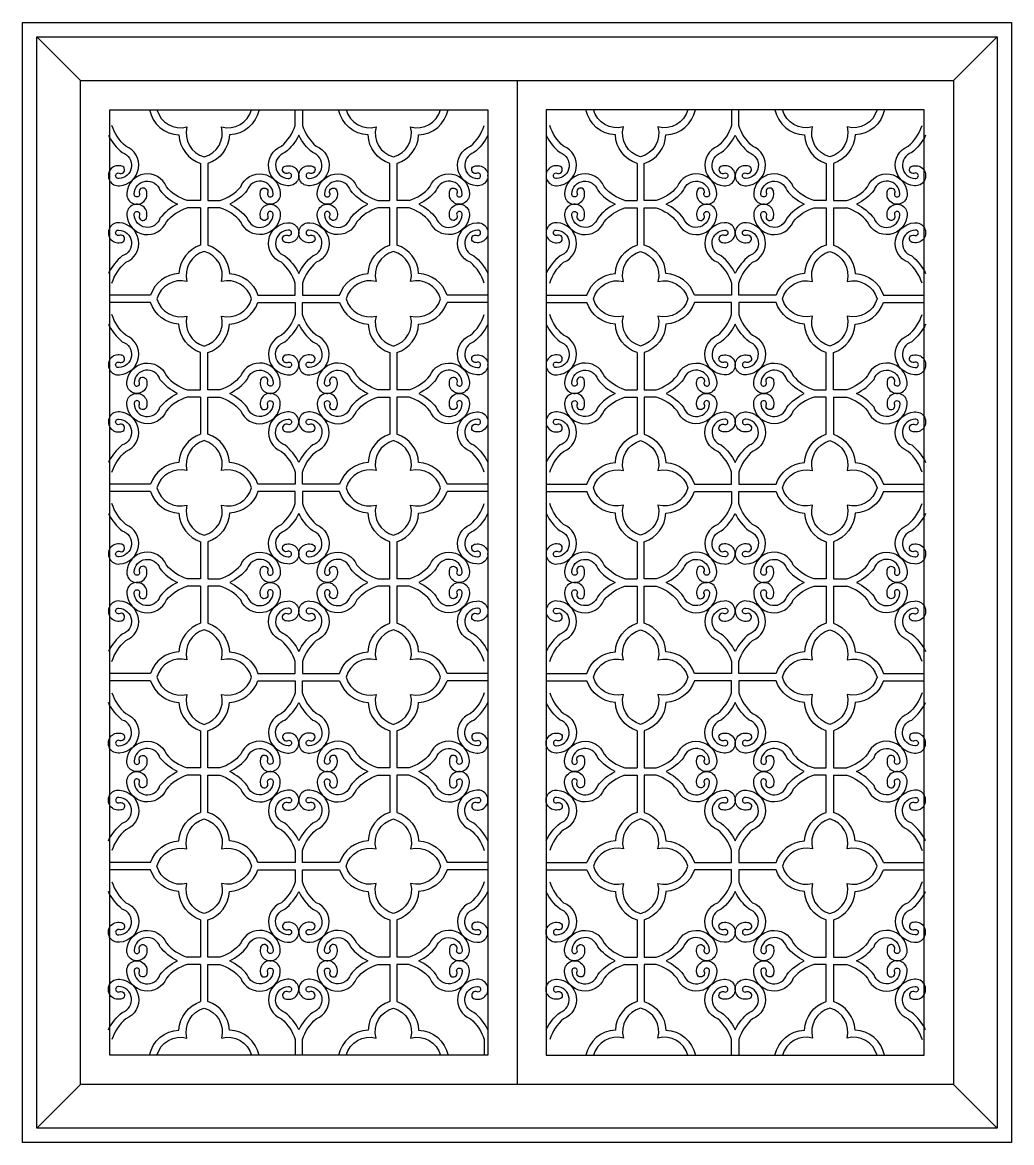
# Model space of a CAD drawing. Header units: metres. Extents: x 3237 to 4597, y 5155 to 6695.
import ezdxf

# ---------------------------------------------------------------- set-up
doc = ezdxf.new("R2010")
doc.units = ezdxf.units.M
for name, color, linetype in [('3', 3, 'Continuous'), ('4', 4, 'Continuous'), ('7', 7, 'Continuous')]:
    doc.layers.add(name, color=color, linetype=linetype)

# ---------------------------------------------------------------- blocks, each defined once
blk = doc.blocks.new('窗-028')
at = {"layer": '3'}
for p, q in [((495, 1326.09), (495, 1275)), ((825, 1326.09), (825, 1275)), ((225, 1265), (206.66, 1265)), ((225, 1265), (225, 1213.91)), ((511.52, 1275), (495, 1275)), ((495, 1265), (495, 1213.91)), ((511.52, 1265), (495, 1265)), ((808.48, 1275), (825, 1275)), ((808.48, 1265), (825, 1265)), ((825, 1265), (825, 1213.91)), ((1095, 1265), (1095, 1213.91)), ((1095, 1265), (1113.34, 1265)), ((156.09, 1145), (100, 1145)), ((620, 1145), (563.91, 1145)), ((700, 1145), (756.09, 1145)), ((1163.91, 1145), (1220, 1145)), ((620, 1135), (563.91, 1135)), ((700, 1135), (756.09, 1135)), ((495, 1066.09), (495, 1015)), ((825, 1066.09), (825, 1015)), ((225, 1005), (206.66, 1005)), ((225, 1005), (225, 953.91)), ((511.52, 1015), (495, 1015)), ((511.52, 1005), (495, 1005)), ((495, 1005), (495, 953.91)), ((808.48, 1015), (825, 1015)), ((808.48, 1005), (825, 1005)), ((825, 1005), (825, 953.91)), ((1095, 1005), (1113.34, 1005)), ((1095, 1005), (1095, 953.91)), ((156.09, 885), (100, 885)), ((620, 885), (563.91, 885)), ((700, 885), (756.09, 885)), ((1163.91, 885), (1220, 885)), ((156.09, 875), (100, 875)), ((620, 875), (563.91, 875)), ((700, 875), (756.09, 875)), ((1163.91, 875), (1220, 875)), ((225, 806.09), (225, 755)), ((495, 806.09), (495, 755)), ((825, 806.09), (825, 755)), ((1095, 806.09), (1095, 755)), ((225, 755), (206.66, 755)), ((511.52, 755), (495, 755)), ((808.48, 755), (825, 755)), ((1095, 755), (1113.34, 755)), ((225, 745), (206.66, 745)), ((225, 745), (225, 693.91)), ((511.52, 745), (495, 745)), ((495, 745), (495, 693.91)), ((808.48, 745), (825, 745)), ((825, 745), (825, 693.91)), ((1095, 745), (1095, 693.91)), ((1095, 745), (1113.34, 745)), ((156.09, 625), (100, 625)), ((620, 625), (563.91, 625)), ((700, 625), (756.09, 625)), ((1163.91, 625), (1220, 625)), ((156.09, 615), (100, 615)), ((620, 615), (563.91, 615)), ((700, 615), (756.09, 615)), ((1163.91, 615), (1220, 615)), ((225, 546.09), (225, 495)), ((495, 546.09), (495, 495)), ((825, 546.09), (825, 495)), ((1095, 546.09), (1095, 495)), ((225, 495), (206.66, 495)), ((511.52, 495), (495, 495)), ((808.48, 495), (825, 495)), ((1095, 495), (1113.34, 495)), ((225, 485), (206.66, 485)), ((225, 485), (225, 433.91)), ((495, 485), (495, 433.91)), ((511.52, 485), (495, 485)), ((808.48, 485), (825, 485)), ((825, 485), (825, 433.91)), ((1095, 485), (1095, 433.91)), ((1095, 485), (1113.34, 485)), ((156.09, 365), (100, 365)), ((156.09, 355), (100, 355)), ((620, 365), (563.91, 365)), ((620, 355), (563.91, 355)), ((700, 365), (756.09, 365)), ((700, 355), (756.09, 355)), ((1163.91, 365), (1220, 365)), ((1163.91, 355), (1220, 355)), ((225, 286.09), (225, 235)), ((495, 286.09), (495, 235)), ((825, 286.09), (825, 235)), ((1095, 286.09), (1095, 235)), ((225, 235), (206.66, 235)), ((511.52, 235), (495, 235)), ((808.48, 235), (825, 235)), ((1095, 235), (1113.34, 235)), ((225, 225), (206.66, 225)), ((225, 225), (225, 173.91)), ((495, 225), (495, 173.91)), ((511.52, 225), (495, 225)), ((808.48, 225), (825, 225)), ((825, 225), (825, 173.91)), ((1095, 225), (1113.34, 225)), ((1095, 225), (1095, 173.91)), ((615, 121.52), (615, 100))]:
    blk.add_line(p, q, dxfattribs=at)
blk.add_lwpolyline([(0, 1500), (1320, 1500), (1320, 0), (0, 0)], close=True, dxfattribs=at)
blk.add_lwpolyline([(0, 1500), (1320, 1500), (1320, 0), (0, 0)], close=True, dxfattribs=at)
for points in [[(154.71, 1400, 0.34), (195.24, 1365.24, 0.31), (225, 1326.09), (225, 1275), (206.66, 1275, -0.14), (178.01, 1293.96, 0.8), (123.65, 1285.36, 1.19), (150.86, 1286.95, 1.31), (141.12, 1284.68, -1.22), (133.62, 1284.44, -0.84), (169.11, 1289.15, 0.11), (193.14, 1270, 0.11), (169.11, 1250.85, -0.84), (133.62, 1255.56, -1.22), (141.12, 1255.32, 1.31), (150.86, 1253.05, 1.19), (123.65, 1254.64, 0.8), (178.01, 1246.04, -0.14), (206.66, 1265)], [(165, 1400, 0.41), (206.24, 1376.24, 0.41), (230, 1335, 0.41), (253.76, 1376.24, 0.41), (295, 1400)], [(305.29, 1400, -0.34), (264.76, 1365.24, -0.31), (235, 1326.09), (235, 1275), (251.52, 1275, 0.14), (280.16, 1293.96, -0.8), (334.52, 1285.36, -1.19), (307.32, 1286.95, -1.31), (317.06, 1284.68, 1.22), (324.55, 1284.44, 0.84), (289.06, 1289.15, -0.11), (265.03, 1270, -0.11), (289.06, 1250.85, 0.84), (324.55, 1255.56, 1.22), (317.06, 1255.32, -1.31), (307.32, 1253.05, -1.19), (334.52, 1254.64, -0.8), (280.16, 1246.04, 0.15), (251.52, 1265), (235, 1265), (235, 1213.91, -0.31), (264.76, 1174.76, -0.31), (303.91, 1145), (355, 1145), (355, 1161.52, 0.14), (336.04, 1190.16, -0.8), (344.64, 1244.52, -1.19), (343.05, 1217.32, -1.31), (345.32, 1227.06, 1.22), (345.56, 1234.55, 0.84), (340.85, 1199.06, -0.11), (360, 1175.03, -0.11), (379.15, 1199.06, 0.84), (374.44, 1234.55, 1.22), (374.68, 1227.06, -1.31), (376.95, 1217.32, -1.19), (375.36, 1244.52, -0.8), (383.96, 1190.16, 0.14), (365, 1161.52), (365, 1145), (416.09, 1145, -0.31), (455.24, 1174.76, -0.31), (485, 1213.91), (485, 1265), (468.48, 1265, 0.14), (439.84, 1246.04, -0.8), (385.48, 1254.64, -1.19), (412.68, 1253.05, -1.31), (402.94, 1255.32, 1.22), (395.45, 1255.56, 0.84), (430.94, 1250.85, -0.11), (454.97, 1270, -0.11), (430.94, 1289.15, 0.84), (395.45, 1284.44, 1.22), (402.94, 1284.68, -1.31), (412.68, 1286.95, -1.19), (385.48, 1285.36, -0.8), (439.84, 1293.96, 0.14), (468.48, 1275), (485, 1275), (485, 1326.09, -0.31), (455.24, 1365.24, -0.34), (414.71, 1400)], [(365, 1400), (365, 1378.48, 0.14), (383.96, 1349.84, -0.8), (375.36, 1295.48, -1.19), (376.95, 1322.68, -1.31), (374.68, 1312.94, 1.22), (374.44, 1305.45, 0.84), (379.15, 1340.94, -0.11), (360, 1364.97, -0.11), (340.85, 1340.94, 0.84), (345.56, 1305.45, 1.22), (345.32, 1312.94, -1.31), (343.05, 1322.68, -1.19), (344.64, 1295.48, -0.8), (336.04, 1349.84, 0.14), (355, 1378.48), (355, 1400)], [(425, 1400, 0.41), (466.24, 1376.24, 0.41), (490, 1335, 0.41), (513.76, 1376.24, 0.41), (555, 1400)], [(495, 1326.09, 0.31), (524.76, 1365.24, 0.34), (565.29, 1400)], [(825, 1326.09, -0.31), (795.24, 1365.24, -0.34), (754.71, 1400)], [(895, 1400, -0.41), (853.76, 1376.24, -0.41), (830, 1335, -0.41), (806.24, 1376.24, -0.41), (765, 1400)], [(1014.71, 1400, 0.34), (1055.24, 1365.24, 0.31), (1085, 1326.09), (1085, 1275), (1068.48, 1275, -0.14), (1039.84, 1293.96, 0.8), (985.48, 1285.36, 1.19), (1012.68, 1286.95, 1.31), (1002.94, 1284.68, -1.22), (995.45, 1284.44, -0.84), (1030.94, 1289.15, 0.11), (1054.97, 1270, 0.11), (1030.94, 1250.85, -0.84), (995.45, 1255.56, -1.22), (1002.94, 1255.32, 1.31), (1012.68, 1253.05, 1.19), (985.48, 1254.64, 0.8), (1039.84, 1246.04, -0.15), (1068.48, 1265), (1085, 1265), (1085, 1213.91, 0.31), (1055.24, 1174.76, 0.31), (1016.09, 1145), (965, 1145), (965, 1161.52, -0.14), (983.96, 1190.16, 0.8), (975.36, 1244.52, 1.19), (976.95, 1217.32, 1.31), (974.68, 1227.06, -1.22), (974.44, 1234.55, -0.84), (979.15, 1199.06, 0.11), (960, 1175.03, 0.11), (940.85, 1199.06, -0.84), (945.56, 1234.55, -1.22), (945.32, 1227.06, 1.31), (943.05, 1217.32, 1.19), (944.64, 1244.52, 0.8), (936.04, 1190.16, -0.14), (955, 1161.52), (955, 1145), (903.91, 1145, 0.31), (864.76, 1174.76, 0.31), (835, 1213.91), (835, 1265), (851.52, 1265, -0.14), (880.16, 1246.04, 0.8), (934.52, 1254.64, 1.19), (907.32, 1253.05, 1.31), (917.06, 1255.32, -1.22), (924.55, 1255.56, -0.84), (889.06, 1250.85, 0.11), (865.03, 1270, 0.11), (889.06, 1289.15, -0.84), (924.55, 1284.44, -1.22), (917.06, 1284.68, 1.31), (907.32, 1286.95, 1.19), (934.52, 1285.36, 0.8), (880.16, 1293.96, -0.14), (851.52, 1275), (835, 1275), (835, 1326.09, 0.31), (864.76, 1365.24, 0.34), (905.29, 1400)], [(955, 1400), (955, 1378.48, -0.14), (936.04, 1349.84, 0.8), (944.64, 1295.48, 1.19), (943.05, 1322.68, 1.31), (945.32, 1312.94, -1.22), (945.56, 1305.45, -0.84), (940.85, 1340.94, 0.11), (960, 1364.97, 0.11), (979.15, 1340.94, -0.84), (974.44, 1305.45, -1.22), (974.68, 1312.94, 1.31), (976.95, 1322.68, 1.19), (975.36, 1295.48, 0.8), (983.96, 1349.84, -0.14), (965, 1378.48), (965, 1400)], [(1155, 1400, -0.41), (1113.76, 1376.24, -0.41), (1090, 1335, -0.41), (1066.24, 1376.24, -0.41), (1025, 1400)], [(1165.29, 1400, -0.34), (1124.76, 1365.24, -0.31), (1095, 1326.09), (1095, 1275), (1113.34, 1275, 0.14), (1141.99, 1293.96, -0.8), (1196.35, 1285.36, -1.19), (1169.14, 1286.95, -1.31), (1178.88, 1284.68, 1.22), (1186.38, 1284.44, 0.84), (1150.89, 1289.15, -0.11), (1126.86, 1270, -0.11), (1150.89, 1250.85, 0.84), (1186.38, 1255.56, 1.22), (1178.88, 1255.32, -1.31), (1169.14, 1253.05, -1.19), (1196.35, 1254.64, -0.8), (1141.99, 1246.04, 0.14), (1113.34, 1265)], [(98.17, 1364.97, 0.11), (117.33, 1340.94, -0.84), (112.62, 1305.45, -1.22), (112.86, 1312.94, 1.31), (115.13, 1322.68, 1.19), (113.53, 1295.48, 0.8), (122.13, 1349.84, -0.14), (103.17, 1378.48)], [(620, 1364.97, -0.11), (600.85, 1340.94, 0.84), (605.56, 1305.45, 1.22), (605.32, 1312.94, -1.31), (603.05, 1322.68, -1.19), (604.64, 1295.48, -0.8), (596.04, 1349.84, 0.14), (615, 1378.48)], [(700, 1364.97, 0.11), (719.15, 1340.94, -0.84), (714.44, 1305.45, -1.22), (714.68, 1312.94, 1.31), (716.95, 1322.68, 1.19), (715.36, 1295.48, 0.8), (723.96, 1349.84, -0.14), (705, 1378.48)], [(1221.83, 1364.97, -0.11), (1202.67, 1340.94, 0.84), (1207.38, 1305.45, 1.22), (1207.14, 1312.94, -1.31), (1204.87, 1322.68, -1.19), (1206.47, 1295.48, -0.8), (1197.87, 1349.84, 0.14), (1216.83, 1378.48)], [(511.52, 1275, 0.14), (540.16, 1293.96, -0.8), (594.52, 1285.36, -1.19), (567.32, 1286.95, -1.31), (577.06, 1284.68, 1.22), (584.55, 1284.44, 0.84), (549.06, 1289.15, -0.11), (525.03, 1270, -0.11), (549.06, 1250.85, 0.84), (584.55, 1255.56, 1.22), (577.06, 1255.32, -1.31), (567.32, 1253.05, -1.19), (594.52, 1254.64, -0.8), (540.16, 1246.04, 0.14), (511.52, 1265, 0.14)], [(620, 1308.65, -0.02), (620, 1309.79)], [(808.48, 1275, -0.14), (779.84, 1293.96, 0.8), (725.48, 1285.36, 1.19), (752.68, 1286.95, 1.31), (742.94, 1284.68, -1.22), (735.45, 1284.44, -0.84), (770.94, 1289.15, 0.11), (794.97, 1270, 0.11), (770.94, 1250.85, -0.84), (735.45, 1255.56, -1.22), (742.94, 1255.32, 1.31), (752.68, 1253.05, 1.19), (725.48, 1254.64, 0.8), (779.84, 1246.04, -0.14), (808.48, 1265, -0.14)], [(103.17, 1161.52, -0.14), (122.13, 1190.16, 0.8), (113.53, 1244.52, 1.19), (115.13, 1217.32, 1.31), (112.86, 1227.06, -1.22), (112.62, 1234.55, -0.84), (117.33, 1199.06, 0.11), (98.17, 1175.03)], [(615, 1161.52, 0.14), (596.04, 1190.16, -0.8), (604.64, 1244.52, -1.19), (603.05, 1217.32, -1.31), (605.32, 1227.06, 1.22), (605.56, 1234.55, 0.84), (600.85, 1199.06, -0.11), (620, 1175.03)], [(705, 1161.52, -0.14), (723.96, 1190.16, 0.8), (715.36, 1244.52, 1.19), (716.95, 1217.32, 1.31), (714.68, 1227.06, -1.22), (714.44, 1234.55, -0.84), (719.15, 1199.06, 0.11), (700, 1175.03)], [(1216.83, 1161.52, 0.14), (1197.87, 1190.16, -0.8), (1206.47, 1244.52, -1.19), (1204.87, 1217.32, -1.31), (1207.14, 1227.06, 1.22), (1207.38, 1234.55, 0.84), (1202.67, 1199.06, -0.11), (1221.83, 1175.03)], [(225, 1213.91, 0.31), (195.24, 1174.76, 0.31), (156.09, 1145, 0.31)], [(563.91, 1145, 0.31), (524.76, 1174.76, 0.31), (495, 1213.91, 0.31)], [(756.09, 1145, -0.31), (795.24, 1174.76, -0.31), (825, 1213.91, -0.31)], [(1095, 1213.91, -0.31), (1124.76, 1174.76, -0.31), (1163.91, 1145, -0.31)], [(206.66, 1005, 0.14), (178.01, 986.04, -0.8), (123.65, 994.64, -1.19), (150.86, 993.05, -1.31), (141.12, 995.32, 1.22), (133.62, 995.56, 0.84), (169.11, 990.85, -0.11), (193.14, 1010, -0.11), (169.11, 1029.15, 0.84), (133.62, 1024.44, 1.22), (141.12, 1024.68, -1.31), (150.86, 1026.95, -1.19), (123.65, 1025.36, -0.8), (178.01, 1033.96, 0.14), (206.66, 1015), (225, 1015), (225, 1066.09, -0.31), (195.24, 1105.24, -0.31), (156.09, 1135), (100, 1135)], [(495, 1066.09, 0.31), (524.76, 1105.24, 0.31), (563.91, 1135, 0.31)], [(825, 1066.09, -0.31), (795.24, 1105.24, -0.31), (756.09, 1135, -0.31)], [(1113.34, 1005, -0.14), (1141.99, 986.04, 0.8), (1196.35, 994.64, 1.19), (1169.14, 993.05, 1.31), (1178.88, 995.32, -1.22), (1186.38, 995.56, -0.84), (1150.89, 990.85, 0.11), (1126.86, 1010, 0.11), (1150.89, 1029.15, -0.84), (1186.38, 1024.44, -1.22), (1178.88, 1024.68, 1.31), (1169.14, 1026.95, 1.19), (1196.35, 1025.36, 0.8), (1141.99, 1033.96, -0.14), (1113.34, 1015), (1095, 1015), (1095, 1066.09, 0.31), (1124.76, 1105.24, 0.31), (1163.91, 1135), (1220, 1135)], [(98.17, 1104.97, 0.11), (117.33, 1080.94, -0.84), (112.62, 1045.45, -1.22), (112.86, 1052.94, 1.31), (115.13, 1062.68, 1.19), (113.53, 1035.48, 0.8), (122.13, 1089.84, -0.14), (103.17, 1118.48)], [(620, 1104.97, -0.11), (600.85, 1080.94, 0.84), (605.56, 1045.45, 1.22), (605.32, 1052.94, -1.31), (603.05, 1062.68, -1.19), (604.64, 1035.48, -0.8), (596.04, 1089.84, 0.14), (615, 1118.48)], [(700, 1104.97, 0.11), (719.15, 1080.94, -0.84), (714.44, 1045.45, -1.22), (714.68, 1052.94, 1.31), (716.95, 1062.68, 1.19), (715.36, 1035.48, 0.8), (723.96, 1089.84, -0.14), (705, 1118.48)], [(1221.83, 1104.97, -0.11), (1202.67, 1080.94, 0.84), (1207.38, 1045.45, 1.22), (1207.14, 1052.94, -1.31), (1204.87, 1062.68, -1.19), (1206.47, 1035.48, -0.8), (1197.87, 1089.84, 0.14), (1216.83, 1118.48)], [(511.52, 1015, 0.14), (540.16, 1033.96, -0.8), (594.52, 1025.36, -1.19), (567.32, 1026.95, -1.31), (577.06, 1024.68, 1.22), (584.55, 1024.44, 0.84), (549.06, 1029.15, -0.11), (525.03, 1010, -0.11), (549.06, 990.85, 0.84), (584.55, 995.56, 1.22), (577.06, 995.32, -1.31), (567.32, 993.05, -1.19), (594.52, 994.64, -0.8), (540.16, 986.04, 0.14), (511.52, 1005, 0.14)], [(620, 1048.65, -0.02), (620, 1049.79)], [(808.48, 1015, -0.14), (779.84, 1033.96, 0.8), (725.48, 1025.36, 1.19), (752.68, 1026.95, 1.31), (742.94, 1024.68, -1.22), (735.45, 1024.44, -0.84), (770.94, 1029.15, 0.11), (794.97, 1010, 0.11), (770.94, 990.85, -0.84), (735.45, 995.56, -1.22), (742.94, 995.32, 1.31), (752.68, 993.05, 1.19), (725.48, 994.64, 0.8), (779.84, 986.04, -0.14), (808.48, 1005, -0.14)], [(103.17, 901.52, -0.14), (122.13, 930.16, 0.8), (113.53, 984.52, 1.19), (115.13, 957.32, 1.31), (112.86, 967.06, -1.22), (112.62, 974.55, -0.84), (117.33, 939.06, 0.11), (98.17, 915.03)], [(615, 901.52, 0.14), (596.04, 930.16, -0.8), (604.64, 984.52, -1.19), (603.05, 957.32, -1.31), (605.32, 967.06, 1.22), (605.56, 974.55, 0.84), (600.85, 939.06, -0.11), (620, 915.03)], [(705, 901.52, -0.14), (723.96, 930.16, 0.8), (715.36, 984.52, 1.19), (716.95, 957.32, 1.31), (714.68, 967.06, -1.22), (714.44, 974.55, -0.84), (719.15, 939.06, 0.11), (700, 915.03)], [(1216.83, 901.52, 0.14), (1197.87, 930.16, -0.8), (1206.47, 984.52, -1.19), (1204.87, 957.32, -1.31), (1207.14, 967.06, 1.22), (1207.38, 974.55, 0.84), (1202.67, 939.06, -0.11), (1221.83, 915.03)], [(225, 953.91, 0.31), (195.24, 914.76, 0.31), (156.09, 885)], [(563.91, 885, 0.31), (524.76, 914.76, 0.31), (495, 953.91)], [(756.09, 885, -0.31), (795.24, 914.76, -0.31), (825, 953.91)], [(1095, 953.91, -0.31), (1124.76, 914.76, -0.31), (1163.91, 885)], [(156.09, 875, 0.31), (195.24, 845.24, 0.31), (225, 806.09, 0.31)], [(495, 806.09, 0.31), (524.76, 845.24, 0.31), (563.91, 875)], [(825, 806.09, -0.31), (795.24, 845.24, -0.31), (756.09, 875)], [(1163.91, 875, -0.31), (1124.76, 845.24, -0.31), (1095, 806.09, -0.31)], [(98.17, 844.97, 0.11), (117.33, 820.94, -0.84), (112.62, 785.45, -1.22), (112.86, 792.94, 1.31), (115.13, 802.68, 1.19), (113.53, 775.48, 0.8), (122.13, 829.84, -0.14), (103.17, 858.48)], [(620, 844.97, -0.11), (600.85, 820.94, 0.84), (605.56, 785.45, 1.22), (605.32, 792.94, -1.31), (603.05, 802.68, -1.19), (604.64, 775.48, -0.8), (596.04, 829.84, 0.14), (615, 858.48)], [(700, 844.97, 0.11), (719.15, 820.94, -0.84), (714.44, 785.45, -1.22), (714.68, 792.94, 1.31), (716.95, 802.68, 1.19), (715.36, 775.48, 0.8), (723.96, 829.84, -0.14), (705, 858.48)], [(1221.83, 844.97, -0.11), (1202.67, 820.94, 0.84), (1207.38, 785.45, 1.22), (1207.14, 792.94, -1.31), (1204.87, 802.68, -1.19), (1206.47, 775.48, -0.8), (1197.87, 829.84, 0.14), (1216.83, 858.48)], [(206.66, 755, -0.14), (178.01, 773.96, 0.8), (123.65, 765.36, 1.19), (150.86, 766.95, 1.31), (141.12, 764.68, -1.22), (133.62, 764.44, -0.84), (169.11, 769.15, 0.11), (193.14, 750, 0.11), (169.11, 730.85, -0.84), (133.62, 735.56, -1.22), (141.12, 735.32, 1.31), (150.86, 733.05, 1.19), (123.65, 734.64, 0.8), (178.01, 726.04, -0.14), (206.66, 745, -0.14)], [(511.52, 755, 0.14), (540.16, 773.96, -0.8), (594.52, 765.36, -1.19), (567.32, 766.95, -1.31), (577.06, 764.68, 1.22), (584.55, 764.44, 0.84), (549.06, 769.15, -0.11), (525.03, 750, -0.11), (549.06, 730.85, 0.84), (584.55, 735.56, 1.22), (577.06, 735.32, -1.31), (567.32, 733.05, -1.19), (594.52, 734.64, -0.8), (540.16, 726.04, 0.14), (511.52, 745, 0.14)], [(620, 788.65, -0.02), (620, 789.79)], [(808.48, 755, -0.14), (779.84, 773.96, 0.8), (725.48, 765.36, 1.19), (752.68, 766.95, 1.31), (742.94, 764.68, -1.22), (735.45, 764.44, -0.84), (770.94, 769.15, 0.11), (794.97, 750, 0.11), (770.94, 730.85, -0.84), (735.45, 735.56, -1.22), (742.94, 735.32, 1.31), (752.68, 733.05, 1.19), (725.48, 734.64, 0.8), (779.84, 726.04, -0.14), (808.48, 745, -0.14)], [(1113.34, 755, 0.14), (1141.99, 773.96, -0.8), (1196.35, 765.36, -1.19), (1169.14, 766.95, -1.31), (1178.88, 764.68, 1.22), (1186.38, 764.44, 0.84), (1150.89, 769.15, -0.11), (1126.86, 750, -0.11), (1150.89, 730.85, 0.84), (1186.38, 735.56, 1.22), (1178.88, 735.32, -1.31), (1169.14, 733.05, -1.19), (1196.35, 734.64, -0.8), (1141.99, 726.04, 0.14), (1113.34, 745, 0.14)], [(103.17, 641.52, -0.14), (122.13, 670.16, 0.8), (113.53, 724.52, 1.19), (115.13, 697.32, 1.31), (112.86, 707.06, -1.22), (112.62, 714.55, -0.84), (117.33, 679.06, 0.11), (98.17, 655.03)], [(615, 641.52, 0.14), (596.04, 670.16, -0.8), (604.64, 724.52, -1.19), (603.05, 697.32, -1.31), (605.32, 707.06, 1.22), (605.56, 714.55, 0.84), (600.85, 679.06, -0.11), (620, 655.03)], [(705, 641.52, -0.14), (723.96, 670.16, 0.8), (715.36, 724.52, 1.19), (716.95, 697.32, 1.31), (714.68, 707.06, -1.22), (714.44, 714.55, -0.84), (719.15, 679.06, 0.11), (700, 655.03)], [(1216.83, 641.52, 0.14), (1197.87, 670.16, -0.8), (1206.47, 724.52, -1.19), (1204.87, 697.32, -1.31), (1207.14, 707.06, 1.22), (1207.38, 714.55, 0.84), (1202.67, 679.06, -0.11), (1221.83, 655.03)], [(225, 693.91, 0.31), (195.24, 654.76, 0.31), (156.09, 625)], [(563.91, 625, 0.31), (524.76, 654.76, 0.31), (495, 693.91)], [(756.09, 625, -0.31), (795.24, 654.76, -0.31), (825, 693.91)], [(1095, 693.91, -0.31), (1124.76, 654.76, -0.31), (1163.91, 625)], [(156.09, 615, 0.31), (195.24, 585.24, 0.31), (225, 546.09)], [(495, 546.09, 0.31), (524.76, 585.24, 0.31), (563.91, 615, 0.31)], [(825, 546.09, -0.31), (795.24, 585.24, -0.31), (756.09, 615, -0.31)], [(1163.91, 615, -0.31), (1124.76, 585.24, -0.31), (1095, 546.09)], [(103.17, 598.48, 0.14), (122.13, 569.84, -0.8), (113.53, 515.48, -1.19), (115.13, 542.68, -1.31), (112.86, 532.94, 1.22), (112.62, 525.45, 0.84), (117.33, 560.94, -0.11), (98.17, 584.97)], [(615, 598.48, -0.14), (596.04, 569.84, 0.8), (604.64, 515.48, 1.19), (603.05, 542.68, 1.31), (605.32, 532.94, -1.22), (605.56, 525.45, -0.84), (600.85, 560.94, 0.11), (620, 584.97)], [(705, 598.48, 0.14), (723.96, 569.84, -0.8), (715.36, 515.48, -1.19), (716.95, 542.68, -1.31), (714.68, 532.94, 1.22), (714.44, 525.45, 0.84), (719.15, 560.94, -0.11), (700, 584.97)], [(1216.83, 598.48, -0.14), (1197.87, 569.84, 0.8), (1206.47, 515.48, 1.19), (1204.87, 542.68, 1.31), (1207.14, 532.94, -1.22), (1207.38, 525.45, -0.84), (1202.67, 560.94, 0.11), (1221.83, 584.97)], [(206.66, 485, 0.14), (178.01, 466.04, -0.8), (123.65, 474.64, -1.19), (150.86, 473.05, -1.31), (141.12, 475.32, 1.22), (133.62, 475.56, 0.84), (169.11, 470.85, -0.11), (193.14, 490, -0.11), (169.11, 509.15, 0.84), (133.62, 504.44, 1.22), (141.12, 504.68, -1.31), (150.86, 506.95, -1.19), (123.65, 505.36, -0.8), (178.01, 513.96, 0.14), (206.66, 495, 0.14)], [(511.52, 485, -0.14), (540.16, 466.04, 0.8), (594.52, 474.64, 1.19), (567.32, 473.05, 1.31), (577.06, 475.32, -1.22), (584.55, 475.56, -0.84), (549.06, 470.85, 0.11), (525.03, 490, 0.11), (549.06, 509.15, -0.84), (584.55, 504.44, -1.22), (577.06, 504.68, 1.31), (567.32, 506.95, 1.19), (594.52, 505.36, 0.8), (540.16, 513.96, -0.14), (511.52, 495, -0.14)], [(808.48, 485, 0.14), (779.84, 466.04, -0.8), (725.48, 474.64, -1.19), (752.68, 473.05, -1.31), (742.94, 475.32, 1.22), (735.45, 475.56, 0.84), (770.94, 470.85, -0.11), (794.97, 490, -0.11), (770.94, 509.15, 0.84), (735.45, 504.44, 1.22), (742.94, 504.68, -1.31), (752.68, 506.95, -1.19), (725.48, 505.36, -0.8), (779.84, 513.96, 0.14), (808.48, 495, 0.14)], [(1113.34, 485, -0.14), (1141.99, 466.04, 0.8), (1196.35, 474.64, 1.19), (1169.14, 473.05, 1.31), (1178.88, 475.32, -1.22), (1186.38, 475.56, -0.84), (1150.89, 470.85, 0.11), (1126.86, 490, 0.11), (1150.89, 509.15, -0.84), (1186.38, 504.44, -1.22), (1178.88, 504.68, 1.31), (1169.14, 506.95, 1.19), (1196.35, 505.36, 0.8), (1141.99, 513.96, -0.14), (1113.34, 495, -0.14)], [(98.17, 395.03, -0.11), (117.33, 419.06, 0.84), (112.62, 454.55, 1.22), (112.86, 447.06, -1.31), (115.13, 437.32, -1.19), (113.53, 464.52, -0.8), (122.13, 410.16, 0.14), (103.17, 381.52)], [(620, 395.03, 0.11), (600.85, 419.06, -0.84), (605.56, 454.55, -1.22), (605.32, 447.06, 1.31), (603.05, 437.32, 1.19), (604.64, 464.52, 0.8), (596.04, 410.16, -0.14), (615, 381.52)], [(700, 395.03, -0.11), (719.15, 419.06, 0.84), (714.44, 454.55, 1.22), (714.68, 447.06, -1.31), (716.95, 437.32, -1.19), (715.36, 464.52, -0.8), (723.96, 410.16, 0.14), (705, 381.52)], [(1221.83, 395.03, 0.11), (1202.67, 419.06, -0.84), (1207.38, 454.55, -1.22), (1207.14, 447.06, 1.31), (1204.87, 437.32, 1.19), (1206.47, 464.52, 0.8), (1197.87, 410.16, -0.14), (1216.83, 381.52)], [(156.09, 365, -0.31), (195.24, 394.76, -0.31), (225, 433.91, -0.31)], [(495, 433.91, -0.31), (524.76, 394.76, -0.31), (563.91, 365)], [(825, 433.91, 0.31), (795.24, 394.76, 0.31), (756.09, 365)], [(1163.91, 365, 0.31), (1124.76, 394.76, 0.31), (1095, 433.91, 0.31)], [(225, 286.09, -0.31), (195.24, 325.24, -0.31), (156.09, 355, -0.31)], [(305.29, 100, 0.34), (264.76, 134.76, 0.31), (235, 173.91), (235, 225), (251.52, 225, -0.14), (280.16, 206.04, 0.8), (334.52, 214.64, 1.19), (307.32, 213.05, 1.31), (317.06, 215.32, -1.22), (324.55, 215.56, -0.84), (289.06, 210.85, 0.11), (265.03, 230, 0.11), (289.06, 249.15, -0.84), (324.55, 244.44, -1.22), (317.06, 244.68, 1.31), (307.32, 246.95, 1.19), (334.52, 245.36, 0.8), (280.16, 253.96, -0.15), (251.52, 235), (235, 235), (235, 286.09, 0.31), (264.76, 325.24, 0.31), (303.91, 355), (355, 355), (355, 338.48, -0.14), (336.04, 309.84, 0.8), (344.64, 255.48, 1.19), (343.05, 282.68, 1.31), (345.32, 272.94, -1.22), (345.56, 265.45, -0.84), (340.85, 300.94, 0.11), (360, 324.97, 0.11), (379.15, 300.94, -0.84), (374.44, 265.45, -1.22), (374.68, 272.94, 1.31), (376.95, 282.68, 1.19), (375.36, 255.48, 0.8), (383.96, 309.84, -0.14), (365, 338.48), (365, 355), (416.09, 355, 0.31), (455.24, 325.24, 0.31), (485, 286.09), (485, 235), (468.48, 235, -0.14), (439.84, 253.96, 0.8), (385.48, 245.36, 1.19), (412.68, 246.95, 1.31), (402.94, 244.68, -1.22), (395.45, 244.44, -0.84), (430.94, 249.15, 0.11), (454.97, 230, 0.11), (430.94, 210.85, -0.84), (395.45, 215.56, -1.22), (402.94, 215.32, 1.31), (412.68, 213.05, 1.19), (385.48, 214.64, 0.8), (439.84, 206.04, -0.14), (468.48, 225), (485, 225), (485, 173.91, 0.31), (455.24, 134.76, 0.34), (414.71, 100)], [(563.91, 355, -0.31), (524.76, 325.24, -0.31), (495, 286.09)], [(756.09, 355, 0.31), (795.24, 325.24, 0.31), (825, 286.09)], [(1014.71, 100, -0.34), (1055.24, 134.76, -0.31), (1085, 173.91), (1085, 225), (1068.48, 225, 0.14), (1039.84, 206.04, -0.8), (985.48, 214.64, -1.19), (1012.68, 213.05, -1.31), (1002.94, 215.32, 1.22), (995.45, 215.56, 0.84), (1030.94, 210.85, -0.11), (1054.97, 230, -0.11), (1030.94, 249.15, 0.84), (995.45, 244.44, 1.22), (1002.94, 244.68, -1.31), (1012.68, 246.95, -1.19), (985.48, 245.36, -0.8), (1039.84, 253.96, 0.15), (1068.48, 235), (1085, 235), (1085, 286.09, -0.31), (1055.24, 325.24, -0.31), (1016.09, 355), (965, 355), (965, 338.48, 0.14), (983.96, 309.84, -0.8), (975.36, 255.48, -1.19), (976.95, 282.68, -1.31), (974.68, 272.94, 1.22), (974.44, 265.45, 0.84), (979.15, 300.94, -0.11), (960, 324.97, -0.11), (940.85, 300.94, 0.84), (945.56, 265.45, 1.22), (945.32, 272.94, -1.31), (943.05, 282.68, -1.19), (944.64, 255.48, -0.8), (936.04, 309.84, 0.14), (955, 338.48), (955, 355), (903.91, 355, -0.31), (864.76, 325.24, -0.31), (835, 286.09), (835, 235), (851.52, 235, 0.14), (880.16, 253.96, -0.8), (934.52, 245.36, -1.19), (907.32, 246.95, -1.31), (917.06, 244.68, 1.22), (924.55, 244.44, 0.84), (889.06, 249.15, -0.11), (865.03, 230, -0.11), (889.06, 210.85, 0.84), (924.55, 215.56, 1.22), (917.06, 215.32, -1.31), (907.32, 213.05, -1.19), (934.52, 214.64, -0.8), (880.16, 206.04, 0.14), (851.52, 225), (835, 225), (835, 173.91, -0.31), (864.76, 134.76, -0.34), (905.29, 100)], [(1095, 286.09, 0.31), (1124.76, 325.24, 0.31), (1163.91, 355, 0.31)], [(103.17, 338.48, 0.14), (122.13, 309.84, -0.8), (113.53, 255.48, -1.19), (115.13, 282.68, -1.31), (112.86, 272.94, 1.22), (112.62, 265.45, 0.84), (117.33, 300.94, -0.11), (98.17, 324.97)], [(615, 338.48, -0.14), (596.04, 309.84, 0.8), (604.64, 255.48, 1.19), (603.05, 282.68, 1.31), (605.32, 272.94, -1.22), (605.56, 265.45, -0.84), (600.85, 300.94, 0.11), (620, 324.97)], [(705, 338.48, 0.14), (723.96, 309.84, -0.8), (715.36, 255.48, -1.19), (716.95, 282.68, -1.31), (714.68, 272.94, 1.22), (714.44, 265.45, 0.84), (719.15, 300.94, -0.11), (700, 324.97)], [(1216.83, 338.48, -0.14), (1197.87, 309.84, 0.8), (1206.47, 255.48, 1.19), (1204.87, 282.68, 1.31), (1207.14, 272.94, -1.22), (1207.38, 265.45, -0.84), (1202.67, 300.94, 0.11), (1221.83, 324.97)], [(206.66, 225, 0.14), (178.01, 206.04, -0.8), (123.65, 214.64, -1.19), (150.86, 213.05, -1.31), (141.12, 215.32, 1.22), (133.62, 215.56, 0.84), (169.11, 210.85, -0.11), (193.14, 230, -0.11), (169.11, 249.15, 0.84), (133.62, 244.44, 1.22), (141.12, 244.68, -1.31), (150.86, 246.95, -1.19), (123.65, 245.36, -0.8), (178.01, 253.96, 0.14), (206.66, 235, 0.14)], [(511.52, 225, -0.14), (540.16, 206.04, 0.8), (594.52, 214.64, 1.19), (567.32, 213.05, 1.31), (577.06, 215.32, -1.22), (584.55, 215.56, -0.84), (549.06, 210.85, 0.11), (525.03, 230, 0.11), (549.06, 249.15, -0.84), (584.55, 244.44, -1.22), (577.06, 244.68, 1.31), (567.32, 246.95, 1.19), (594.52, 245.36, 0.8), (540.16, 253.96, -0.14), (511.52, 235, -0.14)], [(808.48, 225, 0.14), (779.84, 206.04, -0.8), (725.48, 214.64, -1.19), (752.68, 213.05, -1.31), (742.94, 215.32, 1.22), (735.45, 215.56, 0.84), (770.94, 210.85, -0.11), (794.97, 230, -0.11), (770.94, 249.15, 0.84), (735.45, 244.44, 1.22), (742.94, 244.68, -1.31), (752.68, 246.95, -1.19), (725.48, 245.36, -0.8), (779.84, 253.96, 0.14), (808.48, 235, 0.14)], [(1113.34, 225, -0.14), (1141.99, 206.04, 0.8), (1196.35, 214.64, 1.19), (1169.14, 213.05, 1.31), (1178.88, 215.32, -1.22), (1186.38, 215.56, -0.84), (1150.89, 210.85, 0.11), (1126.86, 230, 0.11), (1150.89, 249.15, -0.84), (1186.38, 244.44, -1.22), (1178.88, 244.68, 1.31), (1169.14, 246.95, 1.19), (1196.35, 245.36, 0.8), (1141.99, 253.96, -0.14), (1113.34, 235, -0.14)], [(98.17, 135.03, -0.11), (117.33, 159.06, 0.84), (112.62, 194.55, 1.22), (112.86, 187.06, -1.31), (115.13, 177.32, -1.19), (113.53, 204.52, -0.8), (122.13, 150.16, 0.14), (103.17, 121.52)], [(365, 100), (365, 121.52, -0.14), (383.96, 150.16, 0.8), (375.36, 204.52, 1.19), (376.95, 177.32, 1.31), (374.68, 187.06, -1.22), (374.44, 194.55, -0.84), (379.15, 159.06, 0.11), (360, 135.03, 0.11), (340.85, 159.06, -0.84), (345.56, 194.55, -1.22), (345.32, 187.06, 1.31), (343.05, 177.32, 1.19), (344.64, 204.52, 0.8), (336.04, 150.16, -0.14), (355, 121.52), (355, 100)], [(620, 135.03, 0.11), (600.85, 159.06, -0.84), (605.56, 194.55, -1.22), (605.32, 187.06, 1.31), (603.05, 177.32, 1.19), (604.64, 204.52, 0.8), (596.04, 150.16, -0.14), (615, 121.52)], [(700, 135.03, -0.11), (719.15, 159.06, 0.84), (714.44, 194.55, 1.22), (714.68, 187.06, -1.31), (716.95, 177.32, -1.19), (715.36, 204.52, -0.8), (723.96, 150.16, 0.14), (705, 121.52)], [(955, 100), (955, 121.52, 0.14), (936.04, 150.16, -0.8), (944.64, 204.52, -1.19), (943.05, 177.32, -1.31), (945.32, 187.06, 1.22), (945.56, 194.55, 0.84), (940.85, 159.06, -0.11), (960, 135.03, -0.11), (979.15, 159.06, 0.84), (974.44, 194.55, 1.22), (974.68, 187.06, -1.31), (976.95, 177.32, -1.19), (975.36, 204.52, -0.8), (983.96, 150.16, 0.14), (965, 121.52), (965, 100)], [(1221.83, 135.03, 0.11), (1202.67, 159.06, -0.84), (1207.38, 194.55, -1.22), (1207.14, 187.06, 1.31), (1204.87, 177.32, 1.19), (1206.47, 204.52, 0.8), (1197.87, 150.16, -0.14), (1216.83, 121.52)], [(154.71, 100, -0.34), (195.24, 134.76, -0.31), (225, 173.91, -0.31)], [(495, 173.91, -0.31), (524.76, 134.76, -0.34), (565.29, 100)], [(825, 173.91, 0.31), (795.24, 134.76, 0.34), (754.71, 100)], [(1165.29, 100, 0.34), (1124.76, 134.76, 0.31), (1095, 173.91, 0.31)], [(165, 100, -0.41), (206.24, 123.76, -0.41), (230, 165, -0.41), (253.76, 123.76, -0.41), (295, 100)], [(425, 100, -0.41), (466.24, 123.76, -0.41), (490, 165, -0.41), (513.76, 123.76, -0.41), (555, 100)], [(895, 100, 0.41), (853.76, 123.76, 0.41), (830, 165, 0.41), (806.24, 123.76, 0.41), (765, 100)], [(1155, 100, 0.41), (1113.76, 123.76, 0.41), (1090, 165, 0.41), (1066.24, 123.76, 0.41), (1025, 100)]]:
    blk.add_lwpolyline(points, format="xyb", dxfattribs=at)
for points in [[(206.24, 1163.76, 0.41), (165, 1140, 0.41), (206.24, 1116.24, 0.41), (230, 1075, 0.41), (253.76, 1116.24, 0.41), (295, 1140, 0.41), (253.76, 1163.76, 0.41), (230, 1205, 0.41)], [(466.24, 1163.76, 0.41), (425, 1140, 0.41), (466.24, 1116.24, 0.41), (490, 1075, 0.41), (513.76, 1116.24, 0.41), (555, 1140, 0.41), (513.76, 1163.76, 0.41), (490, 1205, 0.41)], [(853.76, 1163.76, -0.41), (895, 1140, -0.41), (853.76, 1116.24, -0.41), (830, 1075, -0.41), (806.24, 1116.24, -0.41), (765, 1140, -0.41), (806.24, 1163.76, -0.41), (830, 1205, -0.41)], [(1113.76, 1163.76, -0.41), (1155, 1140, -0.41), (1113.76, 1116.24, -0.41), (1090, 1075, -0.41), (1066.24, 1116.24, -0.41), (1025, 1140, -0.41), (1066.24, 1163.76, -0.41), (1090, 1205, -0.41)], [(355, 885), (303.91, 885, 0.31), (264.76, 914.76, 0.31), (235, 953.91), (235, 1005), (251.52, 1005, -0.14), (280.16, 986.04, 0.8), (334.52, 994.64, 1.19), (307.32, 993.05, 1.31), (317.06, 995.32, -1.22), (324.55, 995.56, -0.84), (289.06, 990.85, 0.11), (265.03, 1010, 0.11), (289.06, 1029.15, -0.84), (324.55, 1024.44, -1.22), (317.06, 1024.68, 1.31), (307.32, 1026.95, 1.19), (334.52, 1025.36, 0.8), (280.16, 1033.96, -0.15), (251.52, 1015), (235, 1015), (235, 1066.09, 0.31), (264.76, 1105.24, 0.31), (303.91, 1135), (355, 1135), (355, 1118.48, -0.14), (336.04, 1089.84, 0.8), (344.64, 1035.48, 1.19), (343.05, 1062.68, 1.31), (345.32, 1052.94, -1.22), (345.56, 1045.45, -0.84), (340.85, 1080.94, 0.11), (360, 1104.97, 0.11), (379.15, 1080.94, -0.84), (374.44, 1045.45, -1.22), (374.68, 1052.94, 1.31), (376.95, 1062.68, 1.19), (375.36, 1035.48, 0.8), (383.96, 1089.84, -0.14), (365, 1118.48), (365, 1135), (416.09, 1135, 0.31), (455.24, 1105.24, 0.31), (485, 1066.09), (485, 1015), (468.48, 1015, -0.14), (439.84, 1033.96, 0.8), (385.48, 1025.36, 1.19), (412.68, 1026.95, 1.31), (402.94, 1024.68, -1.22), (395.45, 1024.44, -0.84), (430.94, 1029.15, 0.11), (454.97, 1010, 0.11), (430.94, 990.85, -0.84), (395.45, 995.56, -1.22), (402.94, 995.32, 1.31), (412.68, 993.05, 1.19), (385.48, 994.64, 0.8), (439.84, 986.04, -0.14), (468.48, 1005), (485, 1005), (485, 953.91, 0.31), (455.24, 914.76, 0.31), (416.09, 885), (365, 885), (365, 901.52, -0.14), (383.96, 930.16, 0.8), (375.36, 984.52, 1.19), (376.95, 957.32, 1.31), (374.68, 967.06, -1.22), (374.44, 974.55, -0.84), (379.15, 939.06, 0.11), (360, 915.03, 0.11), (340.85, 939.06, -0.84), (345.56, 974.55, -1.22), (345.32, 967.06, 1.31), (343.05, 957.32, 1.19), (344.64, 984.52, 0.8), (336.04, 930.16, -0.14), (355, 901.52)], [(965, 885), (1016.09, 885, -0.31), (1055.24, 914.76, -0.31), (1085, 953.91), (1085, 1005), (1068.48, 1005, 0.14), (1039.84, 986.04, -0.8), (985.48, 994.64, -1.19), (1012.68, 993.05, -1.31), (1002.94, 995.32, 1.22), (995.45, 995.56, 0.84), (1030.94, 990.85, -0.11), (1054.97, 1010, -0.11), (1030.94, 1029.15, 0.84), (995.45, 1024.44, 1.22), (1002.94, 1024.68, -1.31), (1012.68, 1026.95, -1.19), (985.48, 1025.36, -0.8), (1039.84, 1033.96, 0.15), (1068.48, 1015), (1085, 1015), (1085, 1066.09, -0.31), (1055.24, 1105.24, -0.31), (1016.09, 1135), (965, 1135), (965, 1118.48, 0.14), (983.96, 1089.84, -0.8), (975.36, 1035.48, -1.19), (976.95, 1062.68, -1.31), (974.68, 1052.94, 1.22), (974.44, 1045.45, 0.84), (979.15, 1080.94, -0.11), (960, 1104.97, -0.11), (940.85, 1080.94, 0.84), (945.56, 1045.45, 1.22), (945.32, 1052.94, -1.31), (943.05, 1062.68, -1.19), (944.64, 1035.48, -0.8), (936.04, 1089.84, 0.14), (955, 1118.48), (955, 1135), (903.91, 1135, -0.31), (864.76, 1105.24, -0.31), (835, 1066.09), (835, 1015), (851.52, 1015, 0.14), (880.16, 1033.96, -0.8), (934.52, 1025.36, -1.19), (907.32, 1026.95, -1.31), (917.06, 1024.68, 1.22), (924.55, 1024.44, 0.84), (889.06, 1029.15, -0.11), (865.03, 1010, -0.11), (889.06, 990.85, 0.84), (924.55, 995.56, 1.22), (917.06, 995.32, -1.31), (907.32, 993.05, -1.19), (934.52, 994.64, -0.8), (880.16, 986.04, 0.14), (851.52, 1005), (835, 1005), (835, 953.91, -0.31), (864.76, 914.76, -0.31), (903.91, 885), (955, 885), (955, 901.52, 0.14), (936.04, 930.16, -0.8), (944.64, 984.52, -1.19), (943.05, 957.32, -1.31), (945.32, 967.06, 1.22), (945.56, 974.55, 0.84), (940.85, 939.06, -0.11), (960, 915.03, -0.11), (979.15, 939.06, 0.84), (974.44, 974.55, 1.22), (974.68, 967.06, -1.31), (976.95, 957.32, -1.19), (975.36, 984.52, -0.8), (983.96, 930.16, 0.14), (965, 901.52)], [(206.24, 903.76, 0.41), (165, 880, 0.41), (206.24, 856.24, 0.41), (230, 815, 0.41), (253.76, 856.24, 0.41), (295, 880, 0.41), (253.76, 903.76, 0.41), (230, 945, 0.41)], [(466.24, 903.76, 0.41), (425, 880, 0.41), (466.24, 856.24, 0.41), (490, 815, 0.41), (513.76, 856.24, 0.41), (555, 880, 0.41), (513.76, 903.76, 0.41), (490, 945, 0.41)], [(853.76, 903.76, -0.41), (895, 880, -0.41), (853.76, 856.24, -0.41), (830, 815, -0.41), (806.24, 856.24, -0.41), (765, 880, -0.41), (806.24, 903.76, -0.41), (830, 945, -0.41)], [(1113.76, 903.76, -0.41), (1155, 880, -0.41), (1113.76, 856.24, -0.41), (1090, 815, -0.41), (1066.24, 856.24, -0.41), (1025, 880, -0.41), (1066.24, 903.76, -0.41), (1090, 945, -0.41)], [(355, 875), (303.91, 875, -0.31), (264.76, 845.24, -0.31), (235, 806.09), (235, 755), (251.52, 755, 0.14), (280.16, 773.96, -0.8), (334.52, 765.36, -1.19), (307.32, 766.95, -1.31), (317.06, 764.68, 1.22), (324.55, 764.44, 0.84), (289.06, 769.15, -0.11), (265.03, 750, -0.11), (289.06, 730.85, 0.84), (324.55, 735.56, 1.22), (317.06, 735.32, -1.31), (307.32, 733.05, -1.19), (334.52, 734.64, -0.8), (280.16, 726.04, 0.15), (251.52, 745), (235, 745), (235, 693.91, -0.31), (264.76, 654.76, -0.31), (303.91, 625), (355, 625), (355, 641.52, 0.14), (336.04, 670.16, -0.8), (344.64, 724.52, -1.19), (343.05, 697.32, -1.31), (345.32, 707.06, 1.22), (345.56, 714.55, 0.84), (340.85, 679.06, -0.11), (360, 655.03, -0.11), (379.15, 679.06, 0.84), (374.44, 714.55, 1.22), (374.68, 707.06, -1.31), (376.95, 697.32, -1.19), (375.36, 724.52, -0.8), (383.96, 670.16, 0.14), (365, 641.52), (365, 625), (416.09, 625, -0.31), (455.24, 654.76, -0.31), (485, 693.91), (485, 745), (468.48, 745, 0.14), (439.84, 726.04, -0.8), (385.48, 734.64, -1.19), (412.68, 733.05, -1.31), (402.94, 735.32, 1.22), (395.45, 735.56, 0.84), (430.94, 730.85, -0.11), (454.97, 750, -0.11), (430.94, 769.15, 0.84), (395.45, 764.44, 1.22), (402.94, 764.68, -1.31), (412.68, 766.95, -1.19), (385.48, 765.36, -0.8), (439.84, 773.96, 0.14), (468.48, 755), (485, 755), (485, 806.09, -0.31), (455.24, 845.24, -0.31), (416.09, 875), (365, 875), (365, 858.48, 0.14), (383.96, 829.84, -0.8), (375.36, 775.48, -1.19), (376.95, 802.68, -1.31), (374.68, 792.94, 1.22), (374.44, 785.45, 0.84), (379.15, 820.94, -0.11), (360, 844.97, -0.11), (340.85, 820.94, 0.84), (345.56, 785.45, 1.22), (345.32, 792.94, -1.31), (343.05, 802.68, -1.19), (344.64, 775.48, -0.8), (336.04, 829.84, 0.14), (355, 858.48)], [(965, 875), (1016.09, 875, 0.31), (1055.24, 845.24, 0.31), (1085, 806.09), (1085, 755), (1068.48, 755, -0.14), (1039.84, 773.96, 0.8), (985.48, 765.36, 1.19), (1012.68, 766.95, 1.31), (1002.94, 764.68, -1.22), (995.45, 764.44, -0.84), (1030.94, 769.15, 0.11), (1054.97, 750, 0.11), (1030.94, 730.85, -0.84), (995.45, 735.56, -1.22), (1002.94, 735.32, 1.31), (1012.68, 733.05, 1.19), (985.48, 734.64, 0.8), (1039.84, 726.04, -0.15), (1068.48, 745), (1085, 745), (1085, 693.91, 0.31), (1055.24, 654.76, 0.31), (1016.09, 625), (965, 625), (965, 641.52, -0.14), (983.96, 670.16, 0.8), (975.36, 724.52, 1.19), (976.95, 697.32, 1.31), (974.68, 707.06, -1.22), (974.44, 714.55, -0.84), (979.15, 679.06, 0.11), (960, 655.03, 0.11), (940.85, 679.06, -0.84), (945.56, 714.55, -1.22), (945.32, 707.06, 1.31), (943.05, 697.32, 1.19), (944.64, 724.52, 0.8), (936.04, 670.16, -0.14), (955, 641.52), (955, 625), (903.91, 625, 0.31), (864.76, 654.76, 0.31), (835, 693.91), (835, 745), (851.52, 745, -0.14), (880.16, 726.04, 0.8), (934.52, 734.64, 1.19), (907.32, 733.05, 1.31), (917.06, 735.32, -1.22), (924.55, 735.56, -0.84), (889.06, 730.85, 0.11), (865.03, 750, 0.11), (889.06, 769.15, -0.84), (924.55, 764.44, -1.22), (917.06, 764.68, 1.31), (907.32, 766.95, 1.19), (934.52, 765.36, 0.8), (880.16, 773.96, -0.14), (851.52, 755), (835, 755), (835, 806.09, 0.31), (864.76, 845.24, 0.31), (903.91, 875), (955, 875), (955, 858.48, -0.14), (936.04, 829.84, 0.8), (944.64, 775.48, 1.19), (943.05, 802.68, 1.31), (945.32, 792.94, -1.22), (945.56, 785.45, -0.84), (940.85, 820.94, 0.11), (960, 844.97, 0.11), (979.15, 820.94, -0.84), (974.44, 785.45, -1.22), (974.68, 792.94, 1.31), (976.95, 802.68, 1.19), (975.36, 775.48, 0.8), (983.96, 829.84, -0.14), (965, 858.48)], [(206.24, 643.76, 0.41), (165, 620, 0.41), (206.24, 596.24, 0.41), (230, 555, 0.41), (253.76, 596.24, 0.41), (295, 620, 0.41), (253.76, 643.76, 0.41), (230, 685, 0.41)], [(466.24, 643.76, 0.41), (425, 620, 0.41), (466.24, 596.24, 0.41), (490, 555, 0.41), (513.76, 596.24, 0.41), (555, 620, 0.41), (513.76, 643.76, 0.41), (490, 685, 0.41)], [(853.76, 643.76, -0.41), (895, 620, -0.41), (853.76, 596.24, -0.41), (830, 555, -0.41), (806.24, 596.24, -0.41), (765, 620, -0.41), (806.24, 643.76, -0.41), (830, 685, -0.41)], [(1113.76, 643.76, -0.41), (1155, 620, -0.41), (1113.76, 596.24, -0.41), (1090, 555, -0.41), (1066.24, 596.24, -0.41), (1025, 620, -0.41), (1066.24, 643.76, -0.41), (1090, 685, -0.41)], [(355, 365), (303.91, 365, 0.31), (264.76, 394.76, 0.31), (235, 433.91), (235, 485), (251.52, 485, -0.14), (280.16, 466.04, 0.8), (334.52, 474.64, 1.19), (307.32, 473.05, 1.31), (317.06, 475.32, -1.22), (324.55, 475.56, -0.84), (289.06, 470.85, 0.11), (265.03, 490, 0.11), (289.06, 509.15, -0.84), (324.55, 504.44, -1.22), (317.06, 504.68, 1.31), (307.32, 506.95, 1.19), (334.52, 505.36, 0.8), (280.16, 513.96, -0.15), (251.52, 495), (235, 495), (235, 546.09, 0.31), (264.76, 585.24, 0.31), (303.91, 615), (355, 615), (355, 598.48, -0.14), (336.04, 569.84, 0.8), (344.64, 515.48, 1.19), (343.05, 542.68, 1.31), (345.32, 532.94, -1.22), (345.56, 525.45, -0.84), (340.85, 560.94, 0.11), (360, 584.97, 0.11), (379.15, 560.94, -0.84), (374.44, 525.45, -1.22), (374.68, 532.94, 1.31), (376.95, 542.68, 1.19), (375.36, 515.48, 0.8), (383.96, 569.84, -0.14), (365, 598.48), (365, 615), (416.09, 615, 0.31), (455.24, 585.24, 0.31), (485, 546.09), (485, 495), (468.48, 495, -0.14), (439.84, 513.96, 0.8), (385.48, 505.36, 1.19), (412.68, 506.95, 1.31), (402.94, 504.68, -1.22), (395.45, 504.44, -0.84), (430.94, 509.15, 0.11), (454.97, 490, 0.11), (430.94, 470.85, -0.84), (395.45, 475.56, -1.22), (402.94, 475.32, 1.31), (412.68, 473.05, 1.19), (385.48, 474.64, 0.8), (439.84, 466.04, -0.14), (468.48, 485), (485, 485), (485, 433.91, 0.31), (455.24, 394.76, 0.31), (416.09, 365), (365, 365), (365, 381.52, -0.14), (383.96, 410.16, 0.8), (375.36, 464.52, 1.19), (376.95, 437.32, 1.31), (374.68, 447.06, -1.22), (374.44, 454.55, -0.84), (379.15, 419.06, 0.11), (360, 395.03, 0.11), (340.85, 419.06, -0.84), (345.56, 454.55, -1.22), (345.32, 447.06, 1.31), (343.05, 437.32, 1.19), (344.64, 464.52, 0.8), (336.04, 410.16, -0.14), (355, 381.52)], [(965, 365), (1016.09, 365, -0.31), (1055.24, 394.76, -0.31), (1085, 433.91), (1085, 485), (1068.48, 485, 0.14), (1039.84, 466.04, -0.8), (985.48, 474.64, -1.19), (1012.68, 473.05, -1.31), (1002.94, 475.32, 1.22), (995.45, 475.56, 0.84), (1030.94, 470.85, -0.11), (1054.97, 490, -0.11), (1030.94, 509.15, 0.84), (995.45, 504.44, 1.22), (1002.94, 504.68, -1.31), (1012.68, 506.95, -1.19), (985.48, 505.36, -0.8), (1039.84, 513.96, 0.15), (1068.48, 495), (1085, 495), (1085, 546.09, -0.31), (1055.24, 585.24, -0.31), (1016.09, 615), (965, 615), (965, 598.48, 0.14), (983.96, 569.84, -0.8), (975.36, 515.48, -1.19), (976.95, 542.68, -1.31), (974.68, 532.94, 1.22), (974.44, 525.45, 0.84), (979.15, 560.94, -0.11), (960, 584.97, -0.11), (940.85, 560.94, 0.84), (945.56, 525.45, 1.22), (945.32, 532.94, -1.31), (943.05, 542.68, -1.19), (944.64, 515.48, -0.8), (936.04, 569.84, 0.14), (955, 598.48), (955, 615), (903.91, 615, -0.31), (864.76, 585.24, -0.31), (835, 546.09), (835, 495), (851.52, 495, 0.14), (880.16, 513.96, -0.8), (934.52, 505.36, -1.19), (907.32, 506.95, -1.31), (917.06, 504.68, 1.22), (924.55, 504.44, 0.84), (889.06, 509.15, -0.11), (865.03, 490, -0.11), (889.06, 470.85, 0.84), (924.55, 475.56, 1.22), (917.06, 475.32, -1.31), (907.32, 473.05, -1.19), (934.52, 474.64, -0.8), (880.16, 466.04, 0.14), (851.52, 485), (835, 485), (835, 433.91, -0.31), (864.76, 394.76, -0.31), (903.91, 365), (955, 365), (955, 381.52, 0.14), (936.04, 410.16, -0.8), (944.64, 464.52, -1.19), (943.05, 437.32, -1.31), (945.32, 447.06, 1.22), (945.56, 454.55, 0.84), (940.85, 419.06, -0.11), (960, 395.03, -0.11), (979.15, 419.06, 0.84), (974.44, 454.55, 1.22), (974.68, 447.06, -1.31), (976.95, 437.32, -1.19), (975.36, 464.52, -0.8), (983.96, 410.16, 0.14), (965, 381.52)], [(206.24, 336.24, -0.41), (165, 360, -0.41), (206.24, 383.76, -0.41), (230, 425, -0.41), (253.76, 383.76, -0.41), (295, 360, -0.41), (253.76, 336.24, -0.41), (230, 295, -0.41)], [(466.24, 336.24, -0.41), (425, 360, -0.41), (466.24, 383.76, -0.41), (490, 425, -0.41), (513.76, 383.76, -0.41), (555, 360, -0.41), (513.76, 336.24, -0.41), (490, 295, -0.41)], [(853.76, 336.24, 0.41), (895, 360, 0.41), (853.76, 383.76, 0.41), (830, 425, 0.41), (806.24, 383.76, 0.41), (765, 360, 0.41), (806.24, 336.24, 0.41), (830, 295, 0.41)], [(1113.76, 336.24, 0.41), (1155, 360, 0.41), (1113.76, 383.76, 0.41), (1090, 425, 0.41), (1066.24, 383.76, 0.41), (1025, 360, 0.41), (1066.24, 336.24, 0.41), (1090, 295, 0.41)]]:
    blk.add_lwpolyline(points, format="xyb", close=True, dxfattribs=at)
at = {"layer": '4'}
blk.add_line((660, 1440), (660, 60), dxfattribs=at)
blk.add_line((660, 1440), (660, 60), dxfattribs=at)
for points in [[(-20, 1520), (1340, 1520), (1340, -20), (-20, -20)], [(-20, 1520), (1340, 1520), (1340, -20), (-20, -20)], [(60, 1440), (1260, 1440), (1260, 60), (60, 60)], [(60, 1440), (1260, 1440), (1260, 60), (60, 60)]]:
    blk.add_lwpolyline(points, close=True, dxfattribs=at)
at = {"layer": '7'}
for p, q in [((60, 1440), (0, 1500)), ((60, 1440), (0, 1500)), ((1260, 1440), (1320, 1500)), ((1260, 1440), (1320, 1500)), ((60, 60), (0, 0)), ((60, 60), (0, 0)), ((1260, 60), (1320, 0)), ((1260, 60), (1320, 0))]:
    blk.add_line(p, q, dxfattribs=at)
for points in [[(100, 100), (100, 1400), (620, 1400), (620, 100)], [(100, 100), (100, 1400), (620, 1400), (620, 100)], [(1220, 100), (1220, 1400), (700, 1400), (700, 100)]]:
    blk.add_lwpolyline(points, close=True, dxfattribs=at)

msp = doc.modelspace()

# ---------------------------------------------------------------- block references
at = {"layer": '3'}
msp.add_blockref('窗-028', (3257.42, 5175.38), dxfattribs=at)

doc.saveas('drawing.dxf')
